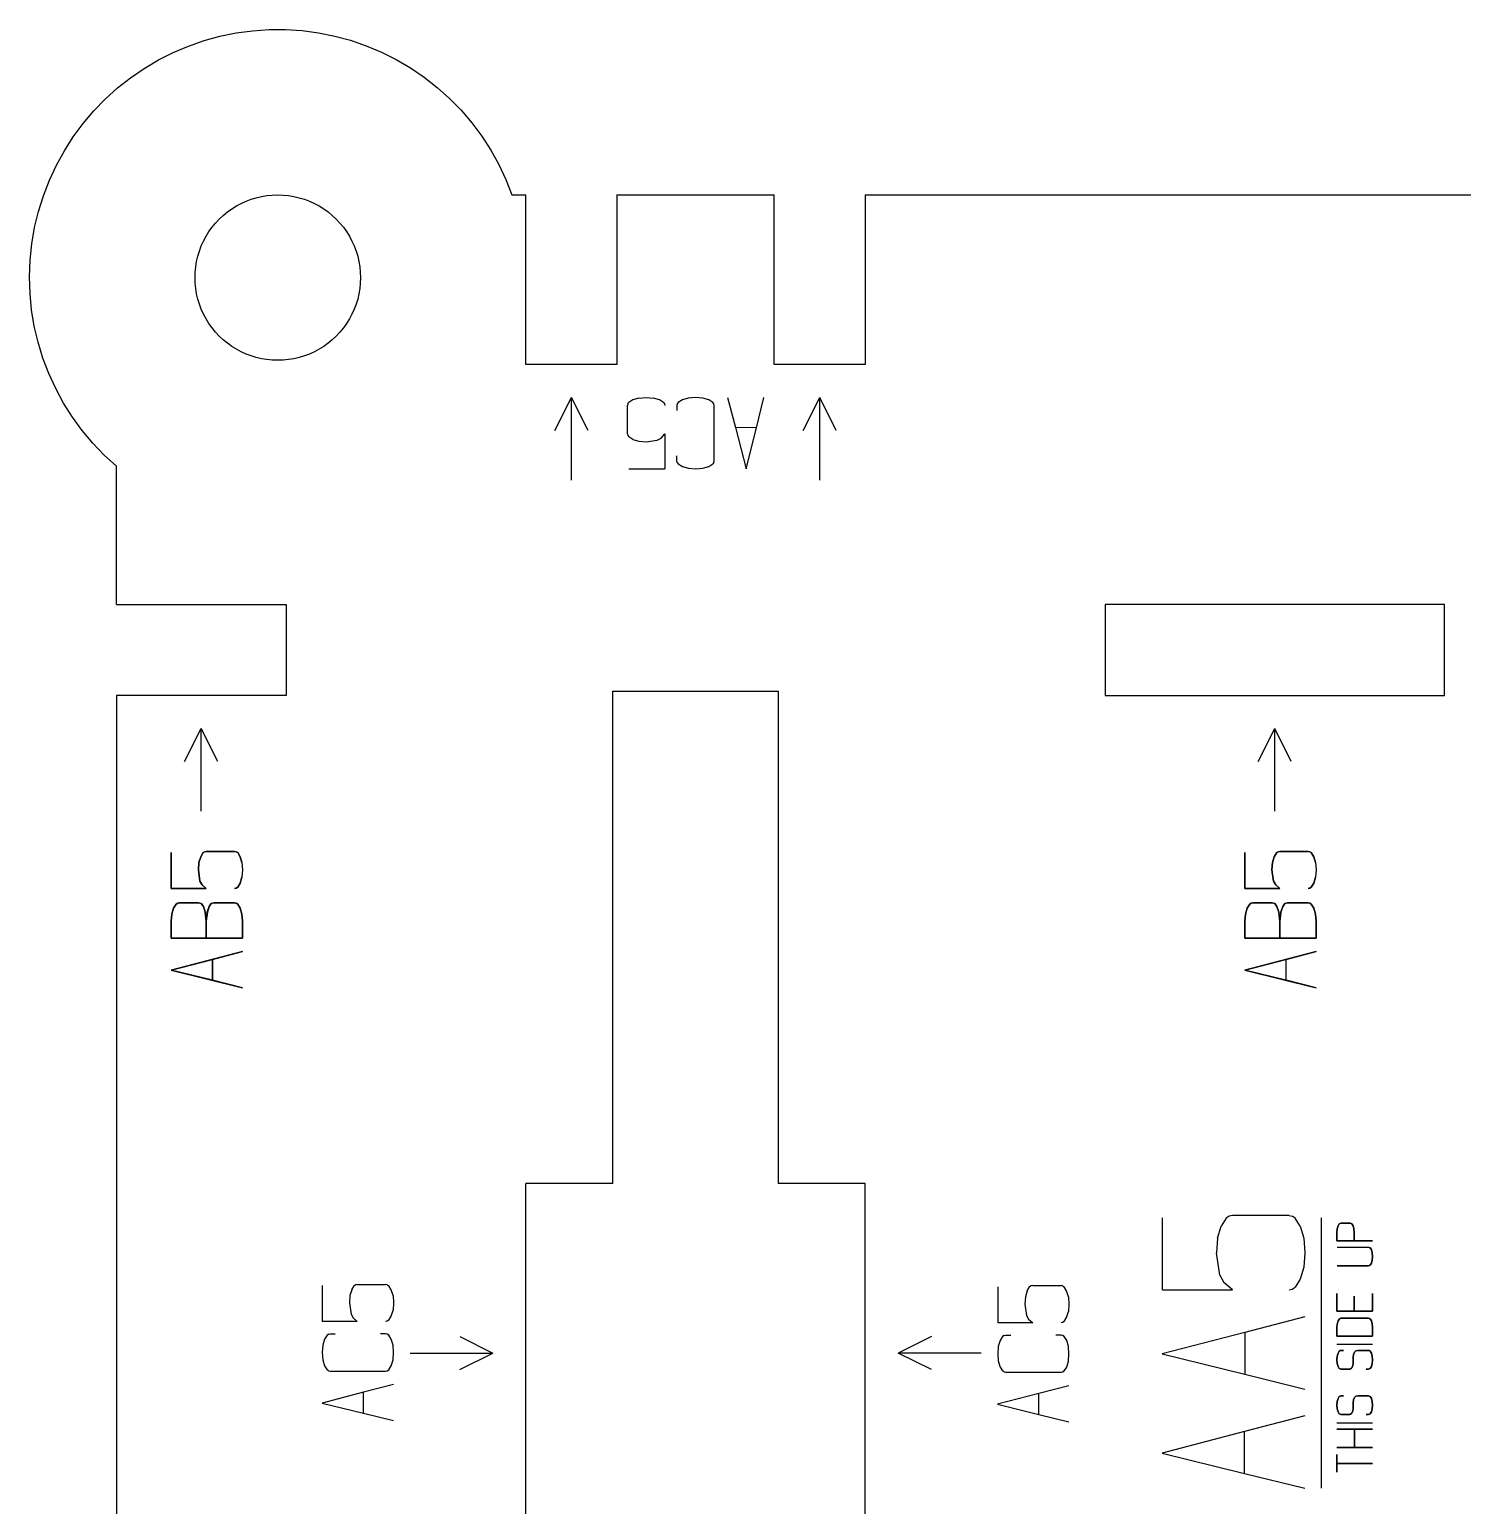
# Model space of a CAD drawing. Header units: millimetres. Extents: x -1672 to -1521, y -222 to -62.
# Drawn here: x -1671.7 to -1585.1, y -151.5 to -62.3 of the extents above; entities that cross this region are included whole.
import ezdxf

# ---------------------------------------------------------------- set-up
doc = ezdxf.new("R2010")
doc.units = ezdxf.units.MM
doc.layers.add('coding', color=2, linetype='Continuous')

msp = doc.modelspace()

# ---------------------------------------------------------------- linework, layer by layer
for p, q in [((-1659.218, -62.509), (-1658.227, -62.375)), ((-1658.227, -62.375), (-1657.23, -62.306)), ((-1657.23, -62.306), (-1656.231, -62.304)), ((-1656.231, -62.304), (-1655.234, -62.369)), ((-1655.234, -62.369), (-1654.243, -62.5)), ((-1663.024, -63.693), (-1662.104, -63.303)), ((-1662.104, -63.303), (-1661.16, -62.974)), ((-1661.16, -62.974), (-1660.197, -62.709)), ((-1660.197, -62.709), (-1659.218, -62.509)), ((-1654.243, -62.5), (-1653.263, -62.697)), ((-1653.263, -62.697), (-1652.299, -62.958)), ((-1652.299, -62.958), (-1651.354, -63.284)), ((-1651.354, -63.284), (-1650.432, -63.671)), ((-1664.775, -64.654), (-1663.916, -64.144)), ((-1663.916, -64.144), (-1663.024, -63.693)), ((-1650.432, -63.671), (-1649.539, -64.119)), ((-1649.539, -64.119), (-1648.678, -64.625)), ((-1665.599, -65.219), (-1664.775, -64.654)), ((-1648.678, -64.625), (-1647.852, -65.188)), ((-1667.125, -66.508), (-1666.384, -65.838)), ((-1666.384, -65.838), (-1665.599, -65.219)), ((-1647.852, -65.188), (-1647.065, -65.804)), ((-1647.065, -65.804), (-1646.321, -66.471)), ((-1667.82, -67.226), (-1667.125, -66.508)), ((-1646.321, -66.471), (-1645.623, -67.187)), ((-1668.466, -67.989), (-1667.82, -67.226)), ((-1645.623, -67.187), (-1644.975, -67.947)), ((-1669.06, -68.793), (-1668.466, -67.989)), ((-1644.975, -67.947), (-1644.378, -68.749)), ((-1669.599, -69.634), (-1669.06, -68.793)), ((-1644.378, -68.749), (-1643.836, -69.588)), ((-1670.081, -70.51), (-1669.599, -69.634)), ((-1643.836, -69.588), (-1643.351, -70.462)), ((-1643.351, -70.462), (-1642.926, -71.366)), ((-1670.503, -71.416), (-1670.081, -70.51)), ((-1670.864, -72.348), (-1670.503, -71.416)), ((-1642.926, -71.366), (-1642.562, -72.297)), ((-1671.162, -73.301), (-1670.864, -72.348)), ((-1659.748, -73.33), (-1659.482, -73.14)), ((-1659.482, -73.14), (-1659.204, -72.967)), ((-1659.204, -72.967), (-1658.915, -72.813)), ((-1658.915, -72.813), (-1658.617, -72.678)), ((-1658.617, -72.678), (-1658.311, -72.562)), ((-1658.311, -72.562), (-1657.998, -72.467)), ((-1657.998, -72.467), (-1657.679, -72.393)), ((-1657.679, -72.393), (-1657.356, -72.34)), ((-1657.356, -72.34), (-1657.031, -72.308)), ((-1657.031, -72.308), (-1656.704, -72.297)), ((-1656.704, -72.297), (-1656.377, -72.308)), ((-1656.377, -72.308), (-1656.051, -72.34)), ((-1656.051, -72.34), (-1655.728, -72.393)), ((-1655.728, -72.393), (-1655.41, -72.467)), ((-1655.41, -72.467), (-1655.097, -72.562)), ((-1655.097, -72.562), (-1654.79, -72.678)), ((-1654.79, -72.678), (-1654.492, -72.813)), ((-1654.492, -72.813), (-1654.204, -72.967)), ((-1654.204, -72.967), (-1653.926, -73.14)), ((-1653.926, -73.14), (-1653.66, -73.33)), ((-1642.562, -72.297), (-1641.704, -72.297)), ((-1641.704, -82.547), (-1641.704, -72.297)), ((-1636.204, -72.297), (-1636.204, -82.547)), ((-1636.204, -72.297), (-1626.704, -72.297)), ((-1626.704, -82.547), (-1626.704, -72.297)), ((-1621.204, -72.297), (-1621.204, -82.547)), ((-1621.204, -72.297), (-1571.704, -72.297)), ((-1671.396, -74.273), (-1671.162, -73.301)), ((-1660.671, -74.253), (-1660.463, -74)), ((-1660.463, -74), (-1660.239, -73.761)), ((-1660.239, -73.761), (-1660.001, -73.538)), ((-1660.001, -73.538), (-1659.748, -73.33)), ((-1653.66, -73.33), (-1653.407, -73.538)), ((-1653.407, -73.538), (-1653.168, -73.761)), ((-1653.168, -73.761), (-1652.945, -74)), ((-1652.945, -74), (-1652.737, -74.253)), ((-1671.565, -75.258), (-1671.396, -74.273)), ((-1661.188, -75.086), (-1661.034, -74.797)), ((-1661.034, -74.797), (-1660.861, -74.519)), ((-1660.861, -74.519), (-1660.671, -74.253)), ((-1652.737, -74.253), (-1652.546, -74.519)), ((-1652.546, -74.519), (-1652.374, -74.797)), ((-1652.374, -74.797), (-1652.219, -75.086)), ((-1671.667, -76.252), (-1671.565, -75.258)), ((-1661.533, -76.003), (-1661.438, -75.69)), ((-1661.438, -75.69), (-1661.323, -75.384)), ((-1661.323, -75.384), (-1661.188, -75.086)), ((-1652.219, -75.086), (-1652.084, -75.384)), ((-1652.084, -75.384), (-1651.969, -75.69)), ((-1651.969, -75.69), (-1651.874, -76.003)), ((-1671.704, -77.251), (-1671.667, -76.252)), ((-1661.693, -76.97), (-1661.661, -76.644)), ((-1661.661, -76.644), (-1661.608, -76.322)), ((-1661.608, -76.322), (-1661.533, -76.003)), ((-1651.874, -76.003), (-1651.8, -76.322)), ((-1651.8, -76.322), (-1651.747, -76.644)), ((-1651.747, -76.644), (-1651.715, -76.97)), ((-1671.674, -78.25), (-1671.704, -77.251)), ((-1661.704, -77.297), (-1661.693, -76.97)), ((-1661.693, -77.624), (-1661.704, -77.297)), ((-1651.715, -76.97), (-1651.704, -77.297)), ((-1651.704, -77.297), (-1651.715, -77.624)), ((-1671.577, -79.244), (-1671.674, -78.25)), ((-1661.661, -77.95), (-1661.693, -77.624)), ((-1661.608, -78.272), (-1661.661, -77.95)), ((-1661.533, -78.591), (-1661.608, -78.272)), ((-1651.8, -78.272), (-1651.874, -78.591)), ((-1651.747, -77.95), (-1651.8, -78.272)), ((-1651.715, -77.624), (-1651.747, -77.95)), ((-1671.414, -80.23), (-1671.577, -79.244)), ((-1661.438, -78.904), (-1661.533, -78.591)), ((-1661.323, -79.21), (-1661.438, -78.904)), ((-1661.188, -79.508), (-1661.323, -79.21)), ((-1652.084, -79.21), (-1652.219, -79.508)), ((-1651.969, -78.904), (-1652.084, -79.21)), ((-1651.874, -78.591), (-1651.969, -78.904)), ((-1671.186, -81.203), (-1671.414, -80.23)), ((-1661.034, -79.797), (-1661.188, -79.508)), ((-1660.861, -80.075), (-1661.034, -79.797)), ((-1660.671, -80.341), (-1660.861, -80.075)), ((-1652.546, -80.075), (-1652.737, -80.341)), ((-1652.374, -79.797), (-1652.546, -80.075)), ((-1652.219, -79.508), (-1652.374, -79.797)), ((-1660.463, -80.594), (-1660.671, -80.341)), ((-1660.239, -80.833), (-1660.463, -80.594)), ((-1660.001, -81.056), (-1660.239, -80.833)), ((-1659.748, -81.264), (-1660.001, -81.056)), ((-1653.407, -81.056), (-1653.66, -81.264)), ((-1653.168, -80.833), (-1653.407, -81.056)), ((-1652.945, -80.594), (-1653.168, -80.833)), ((-1652.737, -80.341), (-1652.945, -80.594)), ((-1670.894, -82.159), (-1671.186, -81.203)), ((-1659.482, -81.454), (-1659.748, -81.264)), ((-1659.204, -81.627), (-1659.482, -81.454)), ((-1658.915, -81.781), (-1659.204, -81.627)), ((-1658.617, -81.916), (-1658.915, -81.781)), ((-1658.311, -82.032), (-1658.617, -81.916)), ((-1657.998, -82.127), (-1658.311, -82.032)), ((-1655.097, -82.032), (-1655.41, -82.127)), ((-1654.79, -81.916), (-1655.097, -82.032)), ((-1654.492, -81.781), (-1654.79, -81.916)), ((-1654.204, -81.627), (-1654.492, -81.781)), ((-1653.926, -81.454), (-1654.204, -81.627)), ((-1653.66, -81.264), (-1653.926, -81.454)), ((-1670.539, -83.093), (-1670.894, -82.159)), ((-1657.679, -82.201), (-1657.998, -82.127)), ((-1657.356, -82.254), (-1657.679, -82.201)), ((-1657.031, -82.286), (-1657.356, -82.254)), ((-1656.704, -82.297), (-1657.031, -82.286)), ((-1656.377, -82.286), (-1656.704, -82.297)), ((-1656.051, -82.254), (-1656.377, -82.286)), ((-1655.728, -82.201), (-1656.051, -82.254)), ((-1655.41, -82.127), (-1655.728, -82.201)), ((-1636.204, -82.547), (-1641.704, -82.547)), ((-1621.204, -82.547), (-1626.704, -82.547)), ((-1670.122, -84.001), (-1670.539, -83.093)), ((-1669.646, -84.88), (-1670.122, -84.001)), ((-1669.112, -85.725), (-1669.646, -84.88)), ((-1668.524, -86.532), (-1669.112, -85.725)), ((-1667.882, -87.299), (-1668.524, -86.532)), ((-1667.192, -88.021), (-1667.882, -87.299)), ((-1666.454, -88.696), (-1667.192, -88.021)), ((-1666.454, -97.047), (-1666.454, -88.696)), ((-1666.454, -97.047), (-1656.204, -97.047)), ((-1656.204, -97.047), (-1656.204, -102.547)), ((-1606.704, -97.047), (-1606.704, -102.547)), ((-1586.204, -97.047), (-1606.704, -97.047)), ((-1586.204, -102.547), (-1586.204, -97.047)), ((-1656.204, -102.547), (-1666.454, -102.547)), ((-1666.454, -102.547), (-1666.454, -182.047)), ((-1636.454, -132.047), (-1636.454, -102.297)), ((-1636.454, -102.297), (-1626.454, -102.297)), ((-1626.454, -102.297), (-1626.454, -132.047)), ((-1606.704, -102.547), (-1586.204, -102.547)), ((-1636.454, -132.047), (-1641.704, -132.047)), ((-1641.704, -152.547), (-1641.704, -132.047)), ((-1621.204, -132.047), (-1626.454, -132.047)), ((-1621.204, -152.547), (-1621.204, -132.047))]:
    msp.add_line(p, q)
at = {"layer": 'coding'}
for p, q in [((-1639.954, -86.547), (-1638.954, -84.547)), ((-1638.954, -89.547), (-1638.954, -84.547)), ((-1637.954, -86.547), (-1638.954, -84.547)), ((-1635.248, -84.687), (-1635.489, -84.843)), ((-1634.886, -84.582), (-1635.248, -84.687)), ((-1634.886, -84.582), (-1634.445, -84.547)), ((-1634.445, -84.547), (-1634.004, -84.582)), ((-1633.643, -84.687), (-1634.004, -84.582)), ((-1633.402, -84.843), (-1633.643, -84.687)), ((-1632.254, -84.684), (-1632.497, -84.842)), ((-1631.898, -84.581), (-1632.254, -84.684)), ((-1631.454, -84.547), (-1631.898, -84.581)), ((-1631.009, -84.581), (-1631.454, -84.547)), ((-1630.649, -84.684), (-1631.009, -84.581)), ((-1630.41, -84.839), (-1630.649, -84.684)), ((-1629.519, -84.547), (-1629.044, -86.364)), ((-1627.783, -86.37), (-1627.333, -84.547)), ((-1624.954, -86.547), (-1623.954, -84.547)), ((-1623.954, -89.547), (-1623.954, -84.547)), ((-1622.954, -86.547), (-1623.954, -84.547)), ((-1635.549, -84.932), (-1635.569, -85.028)), ((-1635.569, -86.738), (-1635.569, -85.028)), ((-1635.549, -84.932), (-1635.489, -84.843)), ((-1633.402, -84.843), (-1633.341, -84.932)), ((-1633.341, -84.932), (-1633.321, -85.028)), ((-1632.558, -84.931), (-1632.578, -85.028)), ((-1632.578, -85.028), (-1632.578, -85.334)), ((-1632.497, -84.842), (-1632.558, -84.931)), ((-1630.35, -84.929), (-1630.41, -84.839)), ((-1630.33, -85.028), (-1630.35, -84.929)), ((-1630.33, -88.374), (-1630.33, -85.028)), ((-1629.044, -86.364), (-1628.395, -88.861)), ((-1627.783, -86.37), (-1629.044, -86.364)), ((-1628.395, -88.861), (-1627.783, -86.37)), ((-1635.569, -86.738), (-1635.549, -86.835)), ((-1635.549, -86.835), (-1635.489, -86.923)), ((-1635.248, -87.079), (-1635.489, -86.923)), ((-1635.248, -87.079), (-1634.886, -87.184)), ((-1634.886, -87.184), (-1634.445, -87.219)), ((-1634.445, -87.219), (-1633.771, -87.119)), ((-1633.771, -87.119), (-1633.54, -86.993)), ((-1633.54, -86.993), (-1633.321, -86.738)), ((-1633.321, -86.738), (-1633.321, -88.855)), ((-1632.578, -88.374), (-1632.578, -88.068)), ((-1635.494, -88.855), (-1633.321, -88.855)), ((-1632.558, -88.468), (-1632.578, -88.374)), ((-1632.558, -88.468), (-1632.497, -88.555)), ((-1632.497, -88.555), (-1632.254, -88.711)), ((-1632.254, -88.711), (-1631.888, -88.819)), ((-1631.888, -88.819), (-1631.454, -88.855)), ((-1631.454, -88.855), (-1631.016, -88.819)), ((-1631.016, -88.819), (-1630.649, -88.711)), ((-1630.649, -88.711), (-1630.41, -88.558)), ((-1630.35, -88.47), (-1630.41, -88.558)), ((-1630.35, -88.47), (-1630.33, -88.374)), ((-1662.329, -106.547), (-1661.329, -104.547)), ((-1661.329, -109.547), (-1661.329, -104.547)), ((-1660.329, -106.547), (-1661.329, -104.547)), ((-1597.454, -106.547), (-1596.454, -104.547)), ((-1596.454, -109.547), (-1596.454, -104.547)), ((-1595.454, -106.547), (-1596.454, -104.547)), ((-1663.137, -114.22), (-1663.137, -112.047)), ((-1663.137, -112.047), (-1663.137, -114.22)), ((-1661.361, -112.294), (-1661.466, -112.655)), ((-1661.466, -112.655), (-1661.361, -112.294)), ((-1661.206, -112.052), (-1661.361, -112.294)), ((-1661.361, -112.294), (-1661.206, -112.052)), ((-1661.117, -111.992), (-1661.206, -112.052)), ((-1661.206, -112.052), (-1661.117, -111.992)), ((-1661.021, -111.972), (-1661.117, -111.992)), ((-1661.117, -111.992), (-1661.021, -111.972)), ((-1659.31, -111.972), (-1661.021, -111.972)), ((-1661.021, -111.972), (-1659.31, -111.972)), ((-1659.214, -111.992), (-1659.31, -111.972)), ((-1659.31, -111.972), (-1659.214, -111.992)), ((-1659.125, -112.052), (-1659.214, -111.992)), ((-1659.214, -111.992), (-1659.125, -112.052)), ((-1658.97, -112.294), (-1659.125, -112.052)), ((-1659.125, -112.052), (-1658.97, -112.294)), ((-1658.864, -112.655), (-1658.97, -112.294)), ((-1658.97, -112.294), (-1658.864, -112.655)), ((-1598.262, -114.22), (-1598.262, -112.047)), ((-1598.262, -112.047), (-1598.262, -114.22)), ((-1596.486, -112.294), (-1596.591, -112.655)), ((-1596.591, -112.655), (-1596.486, -112.294)), ((-1596.331, -112.052), (-1596.486, -112.294)), ((-1596.486, -112.294), (-1596.331, -112.052)), ((-1596.242, -111.992), (-1596.331, -112.052)), ((-1596.331, -112.052), (-1596.242, -111.992)), ((-1596.146, -111.972), (-1596.242, -111.992)), ((-1596.242, -111.992), (-1596.146, -111.972)), ((-1594.435, -111.972), (-1596.146, -111.972)), ((-1596.146, -111.972), (-1594.435, -111.972)), ((-1594.339, -111.992), (-1594.435, -111.972)), ((-1594.435, -111.972), (-1594.339, -111.992)), ((-1594.25, -112.052), (-1594.339, -111.992)), ((-1594.339, -111.992), (-1594.25, -112.052)), ((-1594.095, -112.294), (-1594.25, -112.052)), ((-1594.25, -112.052), (-1594.095, -112.294)), ((-1593.989, -112.655), (-1594.095, -112.294)), ((-1594.095, -112.294), (-1593.989, -112.655)), ((-1661.466, -112.655), (-1661.502, -113.096)), ((-1661.502, -113.096), (-1661.466, -112.655)), ((-1661.502, -113.096), (-1661.402, -113.77)), ((-1661.402, -113.77), (-1661.502, -113.096)), ((-1658.864, -112.655), (-1658.829, -113.096)), ((-1658.829, -113.096), (-1658.864, -113.537)), ((-1596.591, -112.655), (-1596.627, -113.096)), ((-1596.627, -113.096), (-1596.591, -112.655)), ((-1596.627, -113.096), (-1596.527, -113.77)), ((-1596.527, -113.77), (-1596.627, -113.096)), ((-1593.989, -112.655), (-1593.954, -113.096)), ((-1593.954, -113.096), (-1593.989, -113.537)), ((-1661.402, -113.77), (-1661.275, -114.001)), ((-1661.275, -114.001), (-1661.402, -113.77)), ((-1661.275, -114.001), (-1661.021, -114.22)), ((-1661.021, -114.22), (-1661.275, -114.001)), ((-1659.125, -114.139), (-1659.214, -114.2)), ((-1659.214, -114.2), (-1659.125, -114.139)), ((-1658.97, -113.898), (-1659.125, -114.139)), ((-1659.125, -114.139), (-1658.97, -113.898)), ((-1658.864, -113.537), (-1658.97, -113.898)), ((-1658.97, -113.898), (-1658.864, -113.537)), ((-1596.527, -113.77), (-1596.4, -114.001)), ((-1596.4, -114.001), (-1596.527, -113.77)), ((-1596.4, -114.001), (-1596.146, -114.22)), ((-1596.146, -114.22), (-1596.4, -114.001)), ((-1594.25, -114.139), (-1594.339, -114.2)), ((-1594.339, -114.2), (-1594.25, -114.139)), ((-1594.095, -113.898), (-1594.25, -114.139)), ((-1594.25, -114.139), (-1594.095, -113.898)), ((-1593.989, -113.537), (-1594.095, -113.898)), ((-1594.095, -113.898), (-1593.989, -113.537)), ((-1661.021, -114.22), (-1663.137, -114.22)), ((-1663.137, -114.22), (-1661.021, -114.22)), ((-1659.214, -114.2), (-1659.31, -114.22)), ((-1659.31, -114.22), (-1659.214, -114.2)), ((-1596.146, -114.22), (-1598.262, -114.22)), ((-1598.262, -114.22), (-1596.146, -114.22)), ((-1594.339, -114.2), (-1594.435, -114.22)), ((-1594.435, -114.22), (-1594.339, -114.2)), ((-1663.137, -116.199), (-1663.101, -115.77)), ((-1663.101, -115.77), (-1663.137, -116.199)), ((-1662.994, -115.406), (-1663.101, -115.77)), ((-1663.101, -115.77), (-1662.994, -115.406)), ((-1662.838, -115.158), (-1662.994, -115.406)), ((-1662.994, -115.406), (-1662.838, -115.158)), ((-1662.75, -115.096), (-1662.838, -115.158)), ((-1662.838, -115.158), (-1662.75, -115.096)), ((-1662.75, -115.096), (-1662.656, -115.075)), ((-1662.657, -115.075), (-1662.75, -115.096)), ((-1661.489, -115.075), (-1662.657, -115.075)), ((-1662.656, -115.075), (-1661.489, -115.075)), ((-1661.489, -115.075), (-1661.334, -115.133)), ((-1661.334, -115.133), (-1661.489, -115.075)), ((-1661.196, -115.306), (-1661.334, -115.133)), ((-1661.334, -115.133), (-1661.195, -115.306)), ((-1661.091, -115.648), (-1661.196, -115.306)), ((-1661.195, -115.306), (-1661.091, -115.648)), ((-1661.091, -115.648), (-1661.027, -116.199)), ((-1661.027, -116.199), (-1661.091, -115.648)), ((-1661.027, -116.199), (-1660.959, -115.642)), ((-1660.958, -115.642), (-1661.027, -116.199)), ((-1660.959, -115.642), (-1660.852, -115.306)), ((-1660.852, -115.306), (-1660.958, -115.642)), ((-1660.852, -115.306), (-1660.718, -115.133)), ((-1660.718, -115.133), (-1660.852, -115.306)), ((-1660.718, -115.133), (-1660.565, -115.075)), ((-1660.565, -115.075), (-1660.718, -115.133)), ((-1659.31, -115.075), (-1660.565, -115.075)), ((-1660.565, -115.075), (-1659.31, -115.075)), ((-1659.31, -115.075), (-1659.211, -115.096)), ((-1659.211, -115.096), (-1659.31, -115.075)), ((-1659.121, -115.158), (-1659.211, -115.096)), ((-1659.211, -115.096), (-1659.121, -115.158)), ((-1658.967, -115.406), (-1659.121, -115.158)), ((-1659.121, -115.158), (-1658.967, -115.406)), ((-1658.967, -115.406), (-1658.864, -115.767)), ((-1658.864, -115.767), (-1658.967, -115.406)), ((-1658.829, -116.199), (-1658.864, -115.767)), ((-1658.864, -115.767), (-1658.829, -116.199)), ((-1598.262, -116.199), (-1598.226, -115.77)), ((-1598.226, -115.77), (-1598.262, -116.199)), ((-1598.119, -115.406), (-1598.226, -115.77)), ((-1598.226, -115.77), (-1598.119, -115.406)), ((-1597.963, -115.158), (-1598.119, -115.406)), ((-1598.119, -115.406), (-1597.963, -115.158)), ((-1597.875, -115.096), (-1597.963, -115.158)), ((-1597.963, -115.158), (-1597.875, -115.096)), ((-1597.875, -115.096), (-1597.781, -115.075)), ((-1597.782, -115.075), (-1597.875, -115.096)), ((-1596.614, -115.075), (-1597.782, -115.075)), ((-1597.781, -115.075), (-1596.614, -115.075)), ((-1596.614, -115.075), (-1596.459, -115.133)), ((-1596.459, -115.133), (-1596.614, -115.075)), ((-1596.321, -115.306), (-1596.459, -115.133)), ((-1596.459, -115.133), (-1596.32, -115.306)), ((-1596.216, -115.648), (-1596.321, -115.306)), ((-1596.32, -115.306), (-1596.216, -115.648)), ((-1596.216, -115.648), (-1596.152, -116.199)), ((-1596.152, -116.199), (-1596.216, -115.648)), ((-1596.152, -116.199), (-1596.084, -115.642)), ((-1596.083, -115.642), (-1596.152, -116.199)), ((-1596.084, -115.642), (-1595.977, -115.306)), ((-1595.977, -115.306), (-1596.083, -115.642)), ((-1595.977, -115.306), (-1595.843, -115.133)), ((-1595.843, -115.133), (-1595.977, -115.306)), ((-1595.843, -115.133), (-1595.69, -115.075)), ((-1595.69, -115.075), (-1595.843, -115.133)), ((-1594.435, -115.075), (-1595.69, -115.075)), ((-1595.69, -115.075), (-1594.435, -115.075)), ((-1594.435, -115.075), (-1594.336, -115.096)), ((-1594.336, -115.096), (-1594.435, -115.075)), ((-1594.246, -115.158), (-1594.336, -115.096)), ((-1594.336, -115.096), (-1594.246, -115.158)), ((-1594.092, -115.406), (-1594.246, -115.158)), ((-1594.246, -115.158), (-1594.092, -115.406)), ((-1594.092, -115.406), (-1593.989, -115.767)), ((-1593.989, -115.767), (-1594.092, -115.406)), ((-1593.954, -116.199), (-1593.989, -115.767)), ((-1593.989, -115.767), (-1593.954, -116.199)), ((-1663.137, -116.199), (-1663.137, -117.217)), ((-1663.137, -117.217), (-1663.137, -116.199)), ((-1661.027, -117.217), (-1661.027, -116.199)), ((-1661.027, -116.199), (-1661.027, -117.217)), ((-1658.829, -116.199), (-1658.829, -117.217)), ((-1658.829, -117.217), (-1658.829, -116.199)), ((-1598.262, -116.199), (-1598.262, -117.217)), ((-1598.262, -117.217), (-1598.262, -116.199)), ((-1596.152, -117.217), (-1596.152, -116.199)), ((-1596.152, -116.199), (-1596.152, -117.217)), ((-1593.954, -116.199), (-1593.954, -117.217)), ((-1593.954, -117.217), (-1593.954, -116.199)), ((-1663.137, -117.217), (-1658.829, -117.217)), ((-1661.027, -117.217), (-1663.137, -117.217)), ((-1658.829, -117.217), (-1661.027, -117.217)), ((-1598.262, -117.217), (-1593.954, -117.217)), ((-1596.152, -117.217), (-1598.262, -117.217)), ((-1593.954, -117.217), (-1596.152, -117.217)), ((-1658.829, -118.028), (-1663.143, -119.152)), ((-1663.143, -119.152), (-1660.652, -118.503)), ((-1660.652, -118.503), (-1660.652, -119.764)), ((-1660.646, -118.503), (-1658.829, -118.028)), ((-1660.646, -119.764), (-1660.646, -118.503)), ((-1593.954, -118.028), (-1598.268, -119.152)), ((-1598.268, -119.152), (-1595.777, -118.503)), ((-1595.777, -118.503), (-1595.777, -119.764)), ((-1595.771, -118.503), (-1593.954, -118.028)), ((-1595.771, -119.764), (-1595.771, -118.503)), ((-1660.652, -119.764), (-1663.143, -119.152)), ((-1663.143, -119.152), (-1658.829, -120.214)), ((-1595.777, -119.764), (-1598.268, -119.152)), ((-1598.268, -119.152), (-1593.954, -120.214)), ((-1658.829, -120.214), (-1660.646, -119.764)), ((-1593.954, -120.214), (-1595.771, -119.764)), ((-1603.248, -138.476), (-1603.248, -134.13)), ((-1599.906, -135.346), (-1599.695, -134.623)), ((-1599.384, -134.141), (-1599.695, -134.623)), ((-1599.207, -134.021), (-1599.384, -134.141)), ((-1599.014, -133.98), (-1599.207, -134.021)), ((-1595.593, -133.98), (-1599.014, -133.98)), ((-1595.593, -133.98), (-1595.401, -134.021)), ((-1595.223, -134.141), (-1595.401, -134.021)), ((-1594.913, -134.623), (-1595.223, -134.141)), ((-1594.913, -134.623), (-1594.702, -135.346)), ((-1593.632, -150.464), (-1593.632, -134.13)), ((-1592.632, -134.614), (-1592.684, -134.795)), ((-1592.684, -134.795), (-1592.632, -134.614)), ((-1592.554, -134.491), (-1592.632, -134.614)), ((-1592.632, -134.614), (-1592.554, -134.491)), ((-1592.51, -134.46), (-1592.554, -134.491)), ((-1592.554, -134.491), (-1592.51, -134.46)), ((-1592.461, -134.45), (-1592.51, -134.46)), ((-1592.51, -134.46), (-1592.462, -134.45)), ((-1592.462, -134.45), (-1591.878, -134.45)), ((-1591.878, -134.45), (-1592.461, -134.45)), ((-1591.83, -134.46), (-1591.878, -134.45)), ((-1591.878, -134.45), (-1591.83, -134.46)), ((-1591.788, -134.491), (-1591.83, -134.46)), ((-1591.83, -134.46), (-1591.788, -134.491)), ((-1591.717, -134.614), (-1591.788, -134.491)), ((-1591.788, -134.491), (-1591.717, -134.614)), ((-1591.671, -134.795), (-1591.717, -134.614)), ((-1591.717, -134.614), (-1591.671, -134.795)), ((-1599.906, -135.346), (-1599.976, -136.228)), ((-1594.702, -135.346), (-1594.632, -136.228)), ((-1592.684, -134.795), (-1592.702, -135.012)), ((-1592.702, -135.012), (-1592.684, -134.795)), ((-1592.702, -135.012), (-1592.702, -135.521)), ((-1592.702, -135.521), (-1592.702, -135.012)), ((-1592.702, -135.521), (-1591.656, -135.521)), ((-1590.548, -135.521), (-1592.702, -135.521)), ((-1591.656, -135.012), (-1591.671, -134.795)), ((-1591.671, -134.795), (-1591.656, -135.012)), ((-1591.656, -135.521), (-1591.656, -135.012)), ((-1591.656, -135.012), (-1591.656, -135.521)), ((-1591.656, -135.521), (-1590.548, -135.521)), ((-1599.776, -137.577), (-1599.976, -136.228)), ((-1594.632, -136.228), (-1594.702, -137.11)), ((-1592.693, -135.895), (-1590.788, -135.895)), ((-1590.788, -135.895), (-1590.74, -135.905)), ((-1590.74, -135.905), (-1590.696, -135.936)), ((-1590.696, -135.936), (-1590.74, -135.905)), ((-1590.696, -135.936), (-1590.618, -136.056)), ((-1590.618, -136.056), (-1590.696, -135.936)), ((-1590.618, -136.056), (-1590.565, -136.237)), ((-1590.565, -136.237), (-1590.618, -136.056)), ((-1590.565, -136.237), (-1590.548, -136.457)), ((-1590.548, -136.457), (-1590.565, -136.237)), ((-1590.548, -136.457), (-1590.565, -136.678)), ((-1590.565, -136.678), (-1590.548, -136.457)), ((-1594.702, -137.11), (-1594.913, -137.833)), ((-1590.788, -137.019), (-1592.693, -137.019)), ((-1592.693, -137.019), (-1590.788, -137.019)), ((-1590.74, -137.009), (-1590.788, -137.019)), ((-1590.788, -137.019), (-1590.74, -137.009)), ((-1590.696, -136.979), (-1590.74, -137.009)), ((-1590.74, -137.009), (-1590.696, -136.979)), ((-1590.618, -136.859), (-1590.696, -136.979)), ((-1590.696, -136.979), (-1590.618, -136.859)), ((-1590.565, -136.678), (-1590.618, -136.859)), ((-1590.618, -136.859), (-1590.565, -136.678)), ((-1654.012, -138.217), (-1654.012, -140.39)), ((-1652.236, -138.463), (-1652.081, -138.222)), ((-1651.992, -138.162), (-1652.081, -138.222)), ((-1651.896, -138.142), (-1651.992, -138.162)), ((-1651.896, -138.142), (-1650.185, -138.142)), ((-1650.089, -138.162), (-1650.185, -138.142)), ((-1650.089, -138.162), (-1650, -138.222)), ((-1649.845, -138.463), (-1650, -138.222)), ((-1611.178, -138.237), (-1611.267, -138.297)), ((-1611.082, -138.217), (-1611.178, -138.237)), ((-1611.082, -138.217), (-1609.371, -138.217)), ((-1609.275, -138.237), (-1609.371, -138.217)), ((-1609.275, -138.237), (-1609.186, -138.297)), ((-1599.776, -137.577), (-1599.523, -138.039)), ((-1599.014, -138.476), (-1599.523, -138.039)), ((-1594.913, -137.833), (-1595.223, -138.315)), ((-1652.341, -138.825), (-1652.377, -139.266)), ((-1652.236, -138.463), (-1652.341, -138.825)), ((-1649.739, -138.825), (-1649.845, -138.463)), ((-1649.739, -138.825), (-1649.704, -139.266)), ((-1613.198, -138.292), (-1613.198, -140.464)), ((-1611.527, -138.9), (-1611.563, -139.341)), ((-1611.422, -138.538), (-1611.527, -138.9)), ((-1611.422, -138.538), (-1611.267, -138.297)), ((-1609.031, -138.538), (-1609.186, -138.297)), ((-1608.925, -138.9), (-1609.031, -138.538)), ((-1608.925, -138.9), (-1608.89, -139.341)), ((-1603.248, -138.476), (-1599.014, -138.476)), ((-1595.593, -138.476), (-1595.401, -138.436)), ((-1595.401, -138.436), (-1595.223, -138.315)), ((-1592.702, -139.766), (-1592.702, -138.702)), ((-1592.702, -138.702), (-1592.702, -139.766)), ((-1591.656, -139.766), (-1591.656, -138.852)), ((-1591.656, -138.852), (-1591.656, -139.766)), ((-1590.548, -139.766), (-1590.548, -138.702)), ((-1590.548, -138.702), (-1590.548, -139.766)), ((-1652.377, -139.266), (-1652.277, -139.94)), ((-1652.277, -139.94), (-1652.15, -140.171)), ((-1649.845, -140.068), (-1649.739, -139.707)), ((-1649.704, -139.266), (-1649.739, -139.707)), ((-1611.563, -139.341), (-1611.463, -140.015)), ((-1611.463, -140.015), (-1611.336, -140.246)), ((-1609.031, -140.143), (-1608.925, -139.782)), ((-1608.89, -139.341), (-1608.925, -139.782)), ((-1590.548, -139.766), (-1592.702, -139.766)), ((-1592.702, -139.766), (-1591.656, -139.766)), ((-1591.656, -139.766), (-1590.548, -139.766)), ((-1651.896, -140.39), (-1654.012, -140.39)), ((-1652.15, -140.171), (-1651.896, -140.39)), ((-1650.089, -140.369), (-1650.185, -140.39)), ((-1650, -140.309), (-1650.089, -140.369)), ((-1650, -140.309), (-1649.845, -140.068)), ((-1611.082, -140.464), (-1613.198, -140.464)), ((-1611.336, -140.246), (-1611.082, -140.464)), ((-1609.275, -140.444), (-1609.371, -140.464)), ((-1609.186, -140.384), (-1609.275, -140.444)), ((-1609.186, -140.384), (-1609.031, -140.143)), ((-1594.632, -140.099), (-1598.266, -141.048)), ((-1592.702, -140.756), (-1592.684, -140.539)), ((-1592.684, -140.539), (-1592.702, -140.756)), ((-1592.702, -141.265), (-1592.702, -140.756)), ((-1592.702, -140.756), (-1592.702, -141.265)), ((-1592.684, -140.539), (-1592.63, -140.356)), ((-1592.63, -140.356), (-1592.684, -140.539)), ((-1592.63, -140.356), (-1592.552, -140.234)), ((-1592.552, -140.234), (-1592.63, -140.356)), ((-1592.552, -140.234), (-1592.508, -140.204)), ((-1592.508, -140.204), (-1592.552, -140.234)), ((-1592.508, -140.204), (-1592.462, -140.194)), ((-1592.462, -140.194), (-1592.508, -140.204)), ((-1592.462, -140.194), (-1590.788, -140.194)), ((-1590.788, -140.194), (-1592.462, -140.194)), ((-1590.788, -140.194), (-1590.74, -140.204)), ((-1590.74, -140.204), (-1590.788, -140.194)), ((-1590.74, -140.204), (-1590.695, -140.234)), ((-1590.695, -140.234), (-1590.74, -140.204)), ((-1590.695, -140.234), (-1590.617, -140.356)), ((-1590.617, -140.356), (-1590.695, -140.234)), ((-1590.617, -140.356), (-1590.565, -140.534)), ((-1590.565, -140.534), (-1590.617, -140.356)), ((-1590.565, -140.534), (-1590.548, -140.756)), ((-1590.548, -140.756), (-1590.565, -140.534)), ((-1590.548, -140.756), (-1590.548, -141.265)), ((-1590.548, -141.265), (-1590.548, -140.756)), ((-1653.976, -141.823), (-1654.012, -142.256)), ((-1653.869, -141.457), (-1653.976, -141.823)), ((-1653.713, -141.214), (-1653.869, -141.457)), ((-1653.625, -141.153), (-1653.713, -141.214)), ((-1653.625, -141.153), (-1653.532, -141.133)), ((-1653.532, -141.133), (-1653.226, -141.133)), ((-1650.185, -141.133), (-1650.491, -141.133)), ((-1650.089, -141.153), (-1650.185, -141.133)), ((-1649.999, -141.214), (-1650.089, -141.153)), ((-1649.842, -141.457), (-1649.999, -141.214)), ((-1649.739, -141.813), (-1649.842, -141.457)), ((-1649.704, -142.256), (-1649.739, -141.813)), ((-1645.704, -141.297), (-1643.704, -142.297)), ((-1617.204, -141.297), (-1619.204, -142.297)), ((-1613.055, -141.532), (-1613.162, -141.897)), ((-1612.899, -141.289), (-1613.055, -141.532)), ((-1612.811, -141.228), (-1612.899, -141.289)), ((-1612.811, -141.228), (-1612.717, -141.208)), ((-1612.717, -141.208), (-1612.412, -141.208)), ((-1609.371, -141.208), (-1609.677, -141.208)), ((-1609.275, -141.228), (-1609.371, -141.208)), ((-1609.185, -141.289), (-1609.275, -141.228)), ((-1609.028, -141.532), (-1609.185, -141.289)), ((-1608.925, -141.888), (-1609.028, -141.532)), ((-1598.266, -141.048), (-1603.26, -142.347)), ((-1598.266, -141.048), (-1598.266, -143.571)), ((-1592.705, -141.765), (-1590.548, -141.765)), ((-1590.548, -141.265), (-1592.702, -141.265)), ((-1592.702, -141.265), (-1590.548, -141.265)), ((-1654.012, -142.256), (-1653.976, -142.695)), ((-1653.976, -142.695), (-1653.869, -143.062)), ((-1649.842, -143.062), (-1649.739, -142.701)), ((-1649.739, -142.701), (-1649.704, -142.256)), ((-1648.704, -142.297), (-1643.704, -142.297)), ((-1645.704, -143.297), (-1643.704, -142.297)), ((-1614.204, -142.297), (-1619.204, -142.297)), ((-1617.204, -143.297), (-1619.204, -142.297)), ((-1613.162, -141.897), (-1613.198, -142.331)), ((-1613.198, -142.331), (-1613.162, -142.77)), ((-1608.89, -142.331), (-1608.925, -141.888)), ((-1608.925, -142.776), (-1608.89, -142.331)), ((-1603.26, -142.347), (-1598.266, -143.571)), ((-1592.702, -142.698), (-1592.684, -142.478)), ((-1592.684, -142.478), (-1592.702, -142.698)), ((-1592.684, -142.919), (-1592.702, -142.698)), ((-1592.702, -142.698), (-1592.684, -142.919)), ((-1592.684, -142.478), (-1592.632, -142.297)), ((-1592.632, -142.297), (-1592.684, -142.478)), ((-1592.632, -142.297), (-1592.554, -142.176)), ((-1592.554, -142.176), (-1592.632, -142.297)), ((-1592.554, -142.176), (-1592.51, -142.146)), ((-1592.51, -142.146), (-1592.554, -142.176)), ((-1592.51, -142.146), (-1592.462, -142.136)), ((-1592.462, -142.136), (-1592.51, -142.146)), ((-1592.462, -142.136), (-1592.309, -142.136)), ((-1592.309, -142.136), (-1592.462, -142.136)), ((-1591.715, -142.562), (-1591.724, -142.903)), ((-1591.724, -142.903), (-1591.715, -142.562)), ((-1591.696, -142.374), (-1591.715, -142.562)), ((-1591.715, -142.562), (-1591.696, -142.374)), ((-1591.641, -142.24), (-1591.696, -142.374)), ((-1591.696, -142.374), (-1591.641, -142.24)), ((-1591.551, -142.158), (-1591.641, -142.24)), ((-1591.641, -142.24), (-1591.551, -142.158)), ((-1591.425, -142.13), (-1591.551, -142.158)), ((-1591.551, -142.158), (-1591.425, -142.13)), ((-1590.788, -142.136), (-1591.425, -142.13)), ((-1591.425, -142.13), (-1590.788, -142.136)), ((-1590.74, -142.146), (-1590.788, -142.136)), ((-1590.788, -142.136), (-1590.74, -142.146)), ((-1590.696, -142.176), (-1590.74, -142.146)), ((-1590.74, -142.146), (-1590.696, -142.176)), ((-1590.618, -142.297), (-1590.696, -142.176)), ((-1590.696, -142.176), (-1590.618, -142.297)), ((-1590.565, -142.478), (-1590.618, -142.297)), ((-1590.618, -142.297), (-1590.565, -142.478)), ((-1590.548, -142.698), (-1590.565, -142.478)), ((-1590.565, -142.478), (-1590.548, -142.698)), ((-1590.565, -142.919), (-1590.548, -142.698)), ((-1590.548, -142.698), (-1590.565, -142.919)), ((-1653.869, -143.062), (-1653.716, -143.301)), ((-1653.628, -143.36), (-1653.716, -143.301)), ((-1653.628, -143.36), (-1653.532, -143.38)), ((-1653.532, -143.38), (-1650.185, -143.38)), ((-1650.185, -143.38), (-1650.086, -143.36)), ((-1650.086, -143.36), (-1649.996, -143.301)), ((-1649.996, -143.301), (-1649.842, -143.062)), ((-1613.162, -142.77), (-1613.055, -143.137)), ((-1613.055, -143.137), (-1612.902, -143.376)), ((-1612.813, -143.435), (-1612.902, -143.376)), ((-1612.813, -143.435), (-1612.717, -143.455)), ((-1612.717, -143.455), (-1609.371, -143.455)), ((-1609.371, -143.455), (-1609.272, -143.435)), ((-1609.272, -143.435), (-1609.182, -143.376)), ((-1609.182, -143.376), (-1609.028, -143.137)), ((-1609.028, -143.137), (-1608.925, -142.776)), ((-1598.266, -143.571), (-1594.632, -144.47)), ((-1592.632, -143.099), (-1592.684, -142.919)), ((-1592.684, -142.919), (-1592.632, -143.099)), ((-1592.554, -143.22), (-1592.632, -143.099)), ((-1592.632, -143.099), (-1592.554, -143.22)), ((-1592.51, -143.25), (-1592.554, -143.22)), ((-1592.554, -143.22), (-1592.51, -143.25)), ((-1592.462, -143.26), (-1592.51, -143.25)), ((-1592.51, -143.25), (-1592.462, -143.26)), ((-1591.928, -143.26), (-1592.462, -143.26)), ((-1592.462, -143.26), (-1591.928, -143.26)), ((-1591.874, -143.248), (-1591.928, -143.26)), ((-1591.928, -143.26), (-1591.874, -143.248)), ((-1591.825, -143.212), (-1591.874, -143.248)), ((-1591.874, -143.248), (-1591.825, -143.212)), ((-1591.744, -143.067), (-1591.825, -143.212)), ((-1591.825, -143.212), (-1591.744, -143.067)), ((-1591.724, -142.903), (-1591.744, -143.067)), ((-1591.744, -143.067), (-1591.724, -142.903)), ((-1590.941, -143.26), (-1590.788, -143.26)), ((-1590.788, -143.26), (-1590.941, -143.26)), ((-1590.788, -143.26), (-1590.74, -143.25)), ((-1590.74, -143.25), (-1590.788, -143.26)), ((-1590.74, -143.25), (-1590.696, -143.22)), ((-1590.696, -143.22), (-1590.74, -143.25)), ((-1590.696, -143.22), (-1590.618, -143.099)), ((-1590.618, -143.099), (-1590.696, -143.22)), ((-1590.618, -143.099), (-1590.565, -142.919)), ((-1590.565, -142.919), (-1590.618, -143.099)), ((-1649.704, -144.192), (-1651.521, -144.667)), ((-1608.89, -144.267), (-1610.707, -144.741)), ((-1651.521, -144.667), (-1654.018, -145.316)), ((-1654.018, -145.316), (-1651.527, -145.928)), ((-1651.527, -145.928), (-1651.521, -144.667)), ((-1610.707, -144.741), (-1613.204, -145.391)), ((-1613.204, -145.391), (-1610.713, -146.003)), ((-1610.713, -146.003), (-1610.707, -144.741)), ((-1592.702, -145.442), (-1592.684, -145.222)), ((-1592.684, -145.222), (-1592.702, -145.442)), ((-1592.684, -145.222), (-1592.632, -145.041)), ((-1592.632, -145.041), (-1592.684, -145.222)), ((-1592.632, -145.041), (-1592.554, -144.92)), ((-1592.554, -144.92), (-1592.632, -145.041)), ((-1592.554, -144.92), (-1592.51, -144.89)), ((-1592.51, -144.89), (-1592.554, -144.92)), ((-1592.51, -144.89), (-1592.462, -144.88)), ((-1592.462, -144.88), (-1592.51, -144.89)), ((-1592.462, -144.88), (-1592.309, -144.88)), ((-1592.309, -144.88), (-1592.462, -144.88)), ((-1591.715, -145.306), (-1591.724, -145.647)), ((-1591.724, -145.647), (-1591.715, -145.306)), ((-1591.696, -145.118), (-1591.715, -145.306)), ((-1591.715, -145.306), (-1591.696, -145.118)), ((-1591.641, -144.984), (-1591.696, -145.118)), ((-1591.696, -145.118), (-1591.641, -144.984)), ((-1591.551, -144.902), (-1591.641, -144.984)), ((-1591.641, -144.984), (-1591.551, -144.902)), ((-1591.425, -144.874), (-1591.551, -144.902)), ((-1591.551, -144.902), (-1591.425, -144.874)), ((-1590.788, -144.88), (-1591.425, -144.874)), ((-1591.425, -144.874), (-1590.788, -144.88)), ((-1590.74, -144.89), (-1590.788, -144.88)), ((-1590.788, -144.88), (-1590.74, -144.89)), ((-1590.696, -144.92), (-1590.74, -144.89)), ((-1590.74, -144.89), (-1590.696, -144.92)), ((-1590.618, -145.041), (-1590.696, -144.92)), ((-1590.696, -144.92), (-1590.618, -145.041)), ((-1590.565, -145.222), (-1590.618, -145.041)), ((-1590.618, -145.041), (-1590.565, -145.222)), ((-1590.548, -145.442), (-1590.565, -145.222)), ((-1590.565, -145.222), (-1590.548, -145.442)), ((-1651.527, -145.928), (-1649.704, -146.377)), ((-1610.713, -146.003), (-1608.89, -146.452)), ((-1594.632, -146.093), (-1598.277, -147.042)), ((-1592.684, -145.663), (-1592.702, -145.442)), ((-1592.702, -145.442), (-1592.684, -145.663)), ((-1592.632, -145.843), (-1592.684, -145.663)), ((-1592.684, -145.663), (-1592.632, -145.843)), ((-1592.554, -145.964), (-1592.632, -145.843)), ((-1592.632, -145.843), (-1592.554, -145.964)), ((-1592.51, -145.994), (-1592.554, -145.964)), ((-1592.554, -145.964), (-1592.51, -145.994)), ((-1592.462, -146.004), (-1592.51, -145.994)), ((-1592.51, -145.994), (-1592.462, -146.004)), ((-1591.928, -146.004), (-1592.462, -146.004)), ((-1592.462, -146.004), (-1591.928, -146.004)), ((-1591.874, -145.992), (-1591.928, -146.004)), ((-1591.928, -146.004), (-1591.874, -145.992)), ((-1591.825, -145.956), (-1591.874, -145.992)), ((-1591.874, -145.992), (-1591.825, -145.956)), ((-1591.744, -145.81), (-1591.825, -145.956)), ((-1591.825, -145.956), (-1591.744, -145.81)), ((-1591.724, -145.647), (-1591.744, -145.81)), ((-1591.744, -145.81), (-1591.724, -145.647)), ((-1590.941, -146.004), (-1590.788, -146.004)), ((-1590.788, -146.004), (-1590.941, -146.004)), ((-1590.788, -146.004), (-1590.74, -145.994)), ((-1590.74, -145.994), (-1590.788, -146.004)), ((-1590.74, -145.994), (-1590.696, -145.964)), ((-1590.696, -145.964), (-1590.74, -145.994)), ((-1590.696, -145.964), (-1590.618, -145.843)), ((-1590.618, -145.843), (-1590.696, -145.964)), ((-1590.618, -145.843), (-1590.565, -145.663)), ((-1590.565, -145.663), (-1590.618, -145.843)), ((-1590.565, -145.663), (-1590.548, -145.442)), ((-1590.548, -145.442), (-1590.565, -145.663)), ((-1598.277, -147.042), (-1603.26, -148.341)), ((-1598.277, -149.565), (-1598.277, -147.042)), ((-1592.705, -146.504), (-1590.548, -146.504)), ((-1591.64, -146.885), (-1592.702, -146.885)), ((-1592.702, -146.885), (-1590.548, -146.885)), ((-1590.548, -146.885), (-1591.641, -146.885)), ((-1591.641, -146.885), (-1591.641, -148.003)), ((-1591.64, -148.003), (-1591.64, -146.885)), ((-1590.548, -148.003), (-1592.702, -148.003)), ((-1592.702, -148.003), (-1591.64, -148.003)), ((-1591.641, -148.003), (-1590.548, -148.003)), ((-1603.26, -148.341), (-1598.277, -149.565)), ((-1592.702, -149.501), (-1592.702, -148.43)), ((-1592.702, -148.43), (-1592.702, -148.961)), ((-1592.702, -148.961), (-1592.702, -149.501)), ((-1592.702, -148.961), (-1590.548, -148.961)), ((-1590.548, -148.961), (-1592.702, -148.961)), ((-1598.277, -149.565), (-1594.632, -150.464))]:
    msp.add_line(p, q, dxfattribs=at)

doc.saveas('drawing.dxf')
